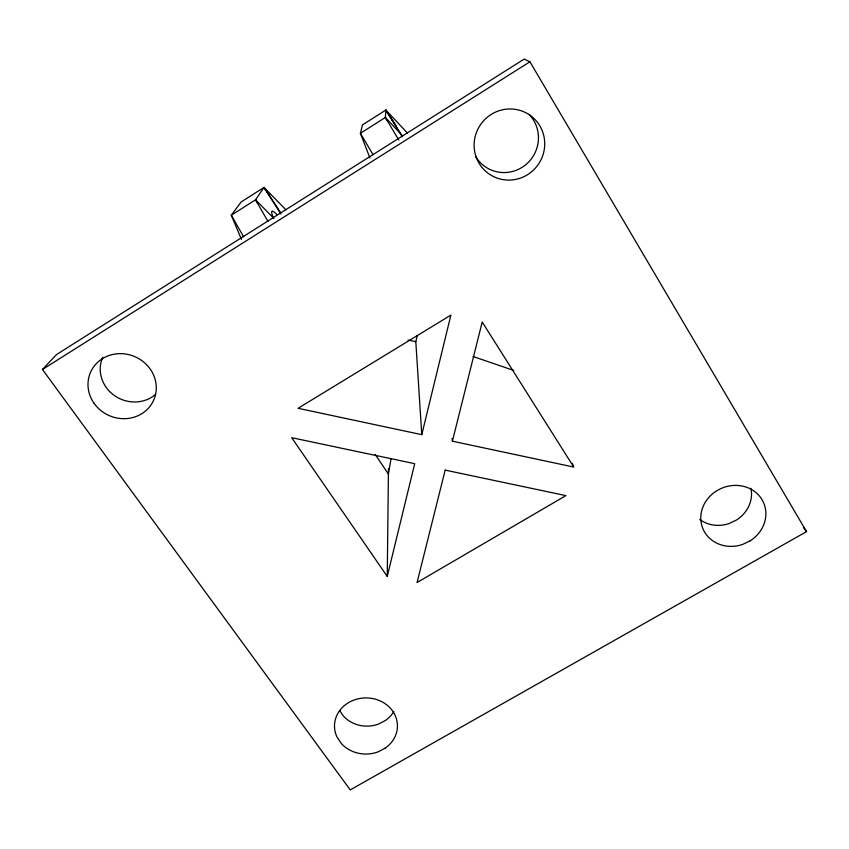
<?xml version="1.0" encoding="UTF-8"?>
<svg xmlns="http://www.w3.org/2000/svg" width="849" height="849" viewBox="0 0 849 849"><rect width="100%" height="100%" fill="white"/><g stroke="black" fill="none" stroke-linecap="round" stroke-linejoin="round"><path stroke-width="1.27" d="M387.25 576.429L414.705 463.681L291.695 437.691L387.25 576.429L388.46 468.765M391.071 458.524L388.396 474.039L375.12 454.311M421.773 434.667L450.883 315.106L298.084 408.295L421.773 434.667L415.808 341.648L417.305 335.461M452.4 441.193L482.2 322.026L573.775 467.067L452.4 441.193L452.061 438.583M42.45 369.474L56.543 354.553L524.183 59.09L529.925 61.786L806.55 531.623L350.244 789.91L42.45 369.474L529.925 61.786M408.04 340.078L415.808 341.648M473.073 356.527L513.825 370.451M273.919 218.48L255.549 199.802L231.299 215.2L241.434 239.376M285.954 209.841L264.007 187.427L241.222 201.913L231.299 215.2L243.61 236.818M402.553 135.798L385.34 117.48L385.86 110.041L362.459 124.92L360.401 133.314L369.888 157.893M407.52 133.134L385.86 110.041L402.384 136.816M803.387 527.526L806.55 531.623M269.568 194.803L264.007 187.427L255.549 199.802L267.955 221.43M257.045 201.977L255.549 199.802L257.003 201.998M280.679 212.728L264.007 187.427L280.934 214.012M339.749 710.592L343.081 715.686A30.309 27.189 -0.5 0 0 378.601 724.038L385.414 720.493A30.309 27.189 -0.5 0 0 393.84 711.515M395.878 125.419L385.86 110.041L399.773 132.348M398.807 140.021L385.34 117.48L360.401 133.314L373.082 154.72M572.364 463.395L573.298 465.836M155.558 394.424A33.122 30.967 24 0 1 114.456 395.581A33.122 30.967 24 0 1 102.687 357.291M529.118 114.456A34.321 33.642 -57.6 0 1 525.213 165.141A34.321 33.642 -57.6 0 1 475.727 156.725M750.951 488.324A31.731 28.983 -23.7 0 1 736.508 520.013L729.079 523.557A31.731 28.983 -23.7 0 1 699.788 519.461M273.389 217.896A21.49 3.428 57.5 0 1 276.604 214.319M445.173 470.113L417.071 582.52L565.89 495.614L445.173 470.113M385.096 748.224L378.028 751.885A31.477 28.07 -0.5 0 1 341.139 743.278L336.979 736.985A31.477 28.07 -0.5 0 1 351.284 701.178A31.477 28.07 -0.5 0 1 392.471 710.793A31.477 28.07 -0.5 0 1 385.096 748.224M750.166 540.824L742.429 544.496A33.015 30.002 -23.4 0 1 701.147 513.337A33.015 30.002 -23.4 0 1 751.439 489.427A33.015 30.002 -23.4 0 1 750.166 540.824M386.751 119.709L385.34 117.48L386.741 119.709M94.154 403.413A34.512 32.145 23.4 0 0 153.075 401.45A34.512 32.145 23.4 0 0 119.178 353.662A34.512 32.145 23.4 0 0 94.154 403.413M518.972 178.577A35.796 35.074 -55.6 0 0 534.095 118.616A35.796 35.074 -55.6 0 0 475.217 136.392A35.796 35.074 -55.6 0 0 518.972 178.577"/></g></svg>
